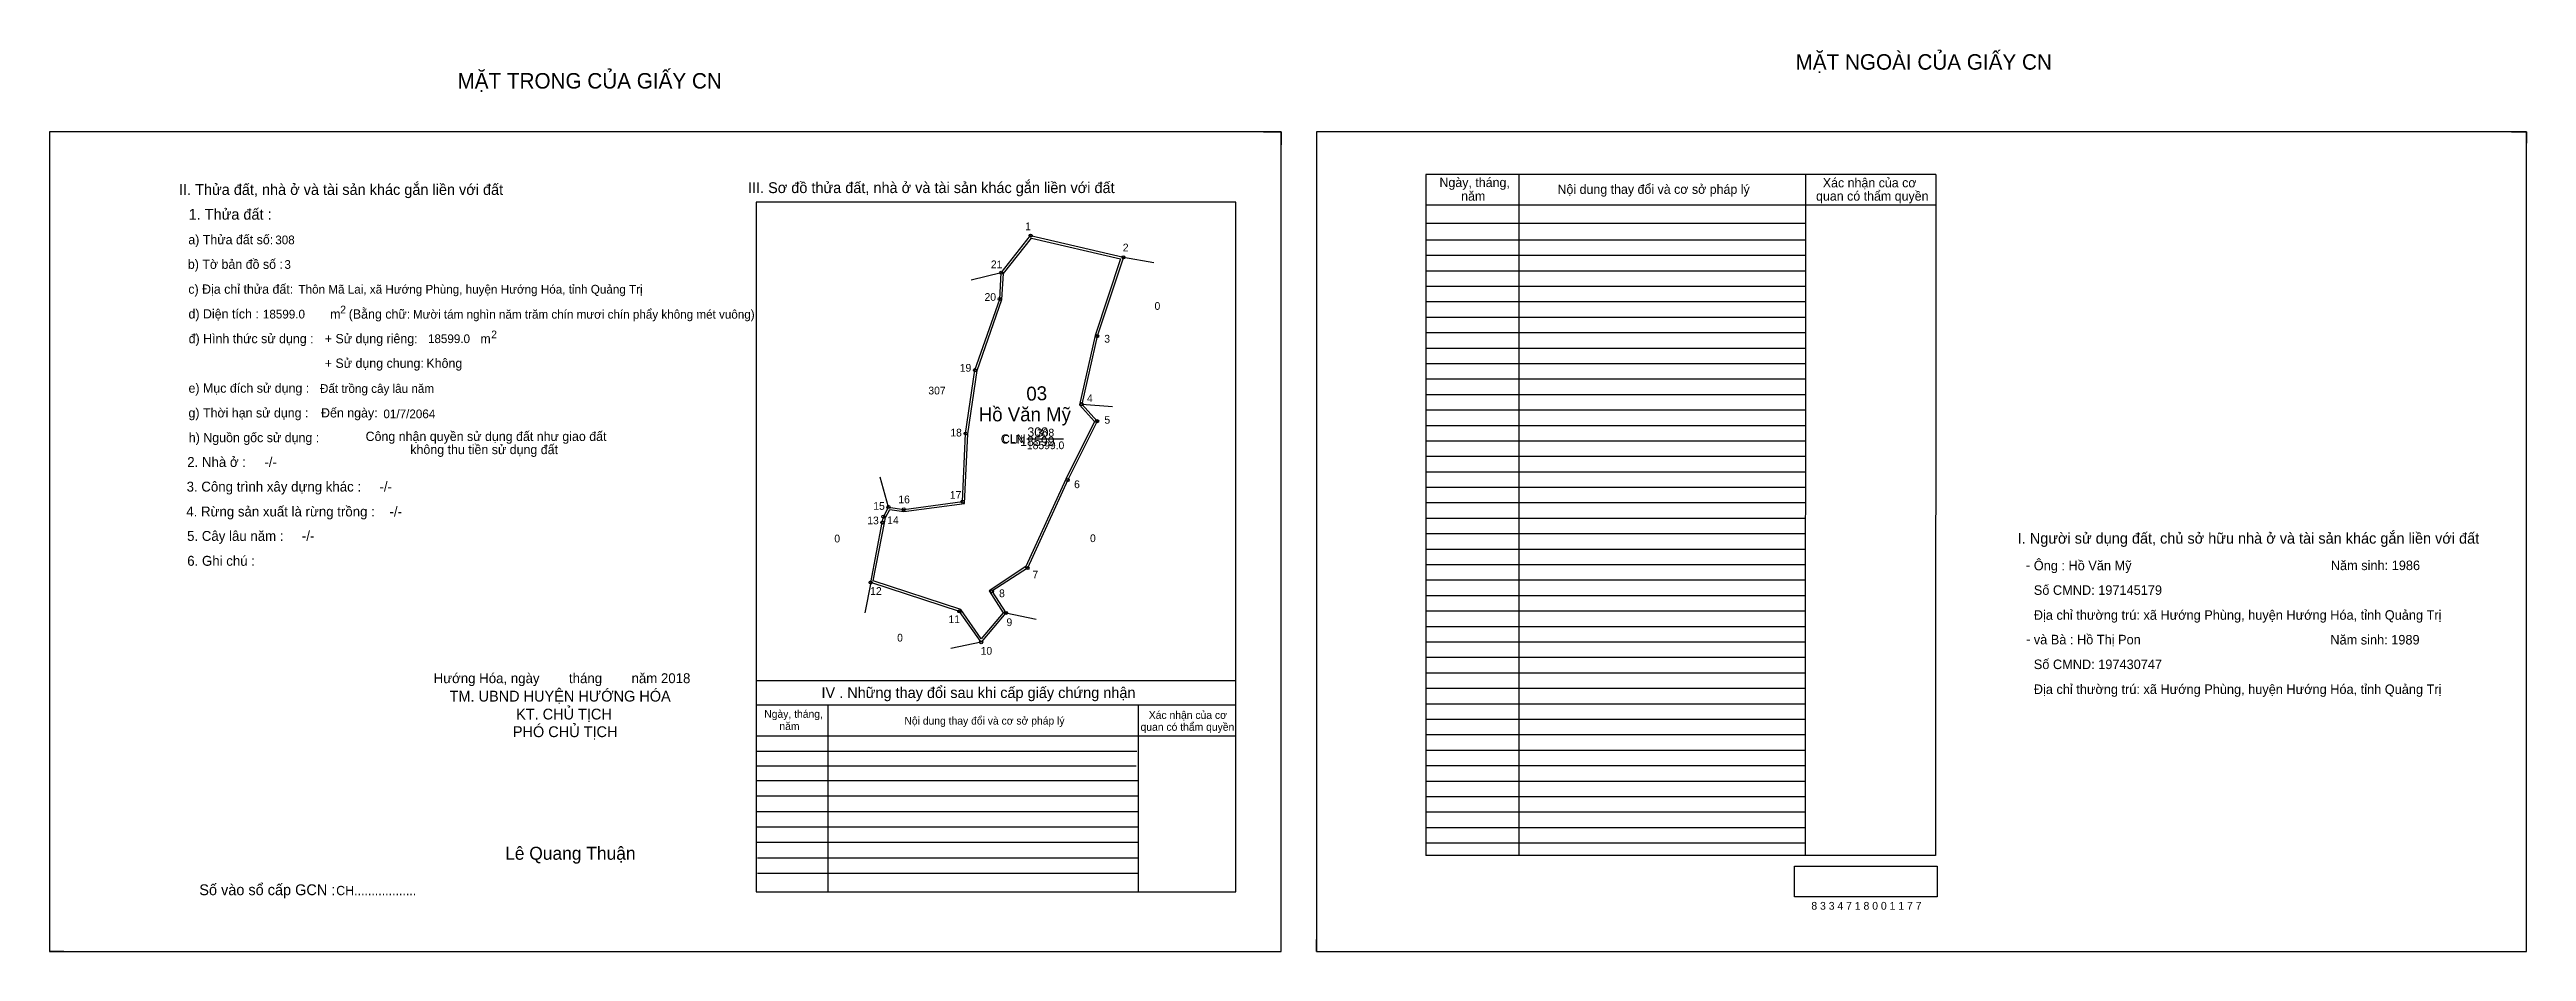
# Model space of a CAD drawing. Extents: x 533285 to 536796, y 1846314 to 1846985.
# Drawn here: x 535195 to 536796, y 1846402 to 1846985 of the extents above.
import ezdxf

# ---------------------------------------------------------------- set-up
doc = ezdxf.new("R2010")
doc.units = 0
for name, color, linetype in [('Default', 7, 'Continuous'), ('Level 10', 7, 'Continuous'), ('Level 11', 7, 'Continuous'), ('Level 13', 7, 'Continuous'), ('Level 17', 7, 'Continuous'), ('Level 27', 7, 'Continuous'), ('Level 3', 7, 'Continuous'), ('Level 36', 7, 'Continuous'), ('Level 4', 7, 'Continuous'), ('Level 5', 7, 'Continuous'), ('Level 55', 7, 'Continuous'), ('Level 6', 7, 'Continuous'), ('Level 7', 7, 'Continuous'), ('Level 8', 7, 'Continuous'), ('Level 9', 7, 'Continuous')]:
    doc.layers.add(name, color=color, linetype=linetype)

msp = doc.modelspace()

# ---------------------------------------------------------------- linework, layer by layer
at = {"layer": 'Level 10'}
for p, q in [((535979.6, 1846932.1), (535990.9, 1846932.1)), ((535990.9, 1846932.1), (535990.9, 1846923.7)), ((536786.4, 1846932.1), (536796, 1846932.1)), ((536796, 1846932.1), (536796, 1846924.7)), ((535194.8, 1846409.9), (535194.8, 1846402.1)), ((536013.7, 1846402.1), (536013.7, 1846409.9)), ((535204, 1846402.1), (535194.8, 1846402.1)), ((536013.7, 1846402.1), (536020.8, 1846402.1))]:
    msp.add_line(p, q, dxfattribs=at)
for points in [[(535194.8, 1846402.1), (535990.9, 1846402.1), (535990.9, 1846932.1), (535194.8, 1846932.1)], [(536013.7, 1846402.1), (536796, 1846402.1), (536796, 1846932.1), (536013.7, 1846932.1)], [(535813, 1846621), (535797, 1846602), (535783, 1846622), (535725.6, 1846640.7), (535733.1, 1846679.5), (535733.8, 1846683.2), (535737.1, 1846689.5), (535747, 1846688), (535785, 1846693), (535787, 1846737), (535793, 1846778), (535809, 1846824), (535810, 1846841), (535829, 1846865), (535889, 1846851), (535872, 1846800), (535862, 1846756), (535872, 1846745), (535853, 1846707), (535827, 1846650), (535804, 1846635)], [(535811.3, 1846621.1), (535797.1, 1846604.3), (535783.9, 1846623.2), (535727.2, 1846641.7), (535734.5, 1846679.3), (535735.2, 1846682.7), (535737.9, 1846688), (535747, 1846686.6), (535786.3, 1846691.8), (535788.4, 1846736.9), (535794.4, 1846777.7), (535810.4, 1846823.7), (535811.4, 1846840.5), (535829.5, 1846863.4), (535887.2, 1846850), (535870.7, 1846800.4), (535860.5, 1846755.6), (535870.3, 1846744.8), (535851.7, 1846707.6), (535825.9, 1846651), (535802.1, 1846635.4)]]:
    msp.add_lwpolyline(points, close=True, dxfattribs=at)
at = {"layer": 'Level 11'}
for centre in [(535829, 1846865), (535810, 1846841), (535889, 1846851), (535809, 1846824), (535872, 1846800), (535793, 1846778), (535862, 1846756), (535872, 1846745), (535787, 1846737), (535853, 1846707), (535733.1, 1846679.5), (535733.8, 1846683.2), (535737.1, 1846689.5), (535747, 1846688), (535785, 1846693), (535827, 1846650), (535725.6, 1846640.7), (535804, 1846635), (535783, 1846622), (535813, 1846621), (535813, 1846621), (535797, 1846602)]:
    msp.add_circle(centre, 1, dxfattribs=at)
at = {"layer": 'Level 13'}
msp.add_line((535827.3, 1846733.5), (535840, 1846733.5), dxfattribs=at)
at = {"layer": 'Level 27'}
for p, q in [((535810, 1846841), (535790.6, 1846836.1)), ((535889, 1846851), (535908.7, 1846847.7)), ((535862, 1846756), (535881.9, 1846754.4)), ((535737.1, 1846689.5), (535731.8, 1846708.8)), ((535725.6, 1846640.7), (535721.8, 1846621.1)), ((535813, 1846621), (535832.6, 1846617)), ((535797, 1846602), (535777.4, 1846598.1))]:
    msp.add_line(p, q, dxfattribs=at)
at = {"layer": 'Level 6'}
msp.add_lwpolyline([(536322.7, 1846457.2), (536415.1, 1846457.2), (536415.1, 1846437.4), (536322.7, 1846437.4)], close=True, dxfattribs=at)
at = {"layer": 'Level 7'}
for p, q in [((536329.7, 1846862.1), (536084.5, 1846862.1)), ((536329.7, 1846852.1), (536084.5, 1846852.1)), ((536329.7, 1846842.1), (536084.5, 1846842.1)), ((536329.7, 1846832.1), (536084.5, 1846832.1)), ((536329.7, 1846822.1), (536084.5, 1846822.1)), ((536329.7, 1846812.1), (536084.5, 1846812.1)), ((536329.7, 1846802.1), (536084.5, 1846802.1)), ((536329.7, 1846792.1), (536084.5, 1846792.1)), ((536329.7, 1846782.1), (536084.5, 1846782.1)), ((536329.7, 1846772.1), (536084.5, 1846772.1)), ((536329.7, 1846762.1), (536084.5, 1846762.1)), ((536329.7, 1846752.1), (536084.5, 1846752.1)), ((536329.7, 1846742.1), (536084.5, 1846742.1)), ((536329.7, 1846732.1), (536084.5, 1846732.1)), ((536329.7, 1846722.1), (536084.5, 1846722.1)), ((536329.7, 1846712.1), (536084.5, 1846712.1)), ((536329.7, 1846702.1), (536084.5, 1846702.1)), ((536329.7, 1846692.1), (536084.5, 1846692.1)), ((536329.7, 1846682.1), (536084.5, 1846682.1)), ((536329.7, 1846672.1), (536084.5, 1846672.1)), ((536329.7, 1846662.1), (536084.5, 1846662.1)), ((536329.7, 1846652.1), (536084.5, 1846652.1)), ((536329.7, 1846642.1), (536084.5, 1846642.1)), ((536329.7, 1846632.1), (536084.5, 1846632.1)), ((536329.7, 1846622.1), (536084.5, 1846622.1)), ((536329.7, 1846612.1), (536084.5, 1846612.1)), ((536329.7, 1846602.1), (536084.5, 1846602.1)), ((536329.7, 1846592.1), (536084.5, 1846592.1)), ((536329.7, 1846582.1), (536084.5, 1846582.1)), ((536329.7, 1846572.1), (536084.5, 1846572.1)), ((536329.7, 1846562.1), (536084.5, 1846562.1)), ((536329.7, 1846552.1), (536084.5, 1846552.1)), ((536329.7, 1846542.1), (536084.5, 1846542.1)), ((535897.7, 1846531.4), (535651.6, 1846531.4)), ((535897.3, 1846521.9), (535651.6, 1846521.9)), ((536329.7, 1846532.1), (536084.5, 1846532.1)), ((536329.7, 1846522.1), (536084.5, 1846522.1)), ((535898.5, 1846512.5), (535651.6, 1846512.5)), ((536329.7, 1846512.1), (536084.5, 1846512.1)), ((535898.5, 1846502.5), (535651.6, 1846502.5)), ((535898.5, 1846492.5), (535651.6, 1846492.5)), ((536329.7, 1846502.1), (536084.5, 1846502.1)), ((536329.7, 1846492.1), (536084.5, 1846492.1)), ((535898.5, 1846482.5), (535651.6, 1846482.5)), ((535898.5, 1846472.5), (535651.6, 1846472.5)), ((536329.7, 1846482.1), (536084.5, 1846482.1)), ((536329.7, 1846472.1), (536084.5, 1846472.1)), ((535898.5, 1846462.5), (535652.4, 1846462.5)), ((535898.5, 1846452.5), (535652.4, 1846452.5))]:
    msp.add_line(p, q, dxfattribs=at)
at = {"layer": 'Level 8'}
for p, q in [((536414.1, 1846904.6), (536084.5, 1846904.6)), ((536084.5, 1846904.6), (536084.5, 1846464.1)), ((536144.5, 1846904.6), (536144.5, 1846464.1)), ((536329.9, 1846904.4), (536329.7, 1846464.1)), ((536414.1, 1846904.6), (536414, 1846464.1)), ((535961.6, 1846886.7), (535651.6, 1846886.7)), ((535651.6, 1846886.7), (535651.6, 1846440.7)), ((535961.6, 1846440.7), (535961.6, 1846886.7)), ((536414.1, 1846884.6), (536084.5, 1846884.6)), ((536329.7, 1846872.8), (536084.5, 1846872.8)), ((535961.6, 1846577.1), (535651.6, 1846577.1)), ((535961.6, 1846561.4), (535651.6, 1846561.4)), ((535697.9, 1846561.4), (535697.9, 1846440.7)), ((535898.5, 1846561.4), (535898.5, 1846440.7)), ((535961.6, 1846541.4), (535651.6, 1846541.4)), ((536414, 1846464.1), (536084.5, 1846464.1)), ((535651.6, 1846440.7), (535961.6, 1846440.7))]:
    msp.add_line(p, q, dxfattribs=at)
at = {"layer": 'Level 9'}
msp.add_line((535826.6, 1846733.5), (535850.3, 1846733.5), dxfattribs=at)

# ---------------------------------------------------------------- texts
at = {"layer": 'Default'}
for s, p in [('e) Mục đích sử dụng :', (535284.6, 1846763.4)), ('g) Thời hạn sử dụng :', (535284.6, 1846747.4)), ('Đến ngày:', (535370.3, 1846747.4)), ('h) Nguồn gốc sử dụng :', (535284.8, 1846731.4)), ('Công nhận quyền sử dụng đất như giao đất', (535399.1, 1846732.2)), ('không thu tiền sử dụng đất', (535428, 1846723.7))]:
    msp.add_text(s, height=6, dxfattribs=at).set_placement(p)
at = {"layer": 'Level 13'}
for s, p in [('CLN', (535810.7, 1846731)), ('18599.0', (535826.6, 1846726.9)), ('308', (535833.1, 1846735.1))]:
    msp.add_text(s, height=5, dxfattribs=at).set_placement(p)
at = {"layer": 'Level 17'}
msp.add_text('Hồ Văn Mỹ', height=9, dxfattribs=at).set_placement((535795.5, 1846744.9))
at = {"layer": 'Level 3'}
msp.add_text('CLN', height=6, dxfattribs=at).set_placement((535809.7, 1846730.5))
at = {"layer": 'Level 36'}
for s, p in [('0', (535909.1, 1846817)), ('307', (535762.9, 1846762.3)), ('0', (535702.1, 1846666.6)), ('0', (535867.4, 1846666.8)), ('0', (535742.7, 1846602.5))]:
    msp.add_text(s, height=5, dxfattribs=at).set_placement(p)
at = {"layer": 'Level 4'}
msp.add_text('308', height=6, dxfattribs=at).set_placement((535826.9, 1846735))
at = {"layer": 'Level 5'}
msp.add_text('18599', height=6, dxfattribs=at).set_placement((535822.2, 1846729))
at = {"layer": 'Level 55'}
for s, height, p in [('1', 0.8, (535828.8, 1846865)), ('21', 0.8, (535809.5, 1846841)), ('307', 0.22, (535809.8, 1846840.8)), ('2', 0.8, (535888.7, 1846851)), ('0', 0.22, (535888.9, 1846850.8)), ('0', 0.22, (535888.9, 1846850.8)), ('20', 0.8, (535808.4, 1846824)), ('307', 0.22, (535808.8, 1846823.8)), ('3', 0.8, (535871.8, 1846800)), ('0', 0.22, (535871.9, 1846799.8)), ('0', 0.22, (535871.9, 1846799.8)), ('19', 0.8, (535792.4, 1846778)), ('307', 0.22, (535792.8, 1846777.8)), ('4', 0.8, (535861.7, 1846756)), ('0', 0.22, (535861.9, 1846755.8)), ('0', 0.22, (535861.9, 1846755.8)), ('0', 0.22, (535861.9, 1846755.8)), ('0', 0.22, (535861.9, 1846755.8)), ('5', 0.8, (535871.7, 1846745)), ('0', 0.22, (535871.9, 1846744.8)), ('0', 0.22, (535871.9, 1846744.8)), ('18', 0.8, (535786.4, 1846737)), ('307', 0.22, (535786.8, 1846736.8)), ('6', 0.8, (535852.7, 1846707)), ('0', 0.22, (535852.9, 1846706.8)), ('0', 0.22, (535852.9, 1846706.8)), ('13', 0.8, (535732.6, 1846679.5)), ('14', 0.8, (535733.3, 1846683.2)), ('0', 0.22, (535733.8, 1846682.9)), ('15', 0.8, (535736.6, 1846689.5)), ('307', 0.22, (535736.9, 1846689.3)), ('0', 0.22, (535737, 1846689.3)), ('16', 0.8, (535746.4, 1846688)), ('307', 0.22, (535746.8, 1846687.8)), ('17', 0.8, (535784.4, 1846693)), ('307', 0.22, (535784.8, 1846692.8)), ('0', 0.22, (535733, 1846679.3)), ('7', 0.8, (535826.7, 1846650)), ('0', 0.22, (535826.9, 1846649.8)), ('0', 0.22, (535826.9, 1846649.8)), ('12', 0.8, (535725.1, 1846640.7)), ('0', 0.22, (535725.5, 1846640.5)), ('0', 0.22, (535725.5, 1846640.5)), ('8', 0.8, (535803.7, 1846635)), ('0', 0.22, (535803.9, 1846634.8)), ('0', 0.22, (535803.9, 1846634.8)), ('11', 0.8, (535782.5, 1846622)), ('0', 0.22, (535782.9, 1846621.8)), ('9', 0.8, (535812.7, 1846621)), ('0', 0.22, (535812.9, 1846620.8)), ('0', 0.22, (535812.9, 1846620.8)), ('10', 0.8, (535796.4, 1846602)), ('0', 0.22, (535796.9, 1846601.8))]:
    msp.add_text(s, height=height, dxfattribs=at).set_placement(p)
at = {"layer": 'Level 6'}
for s, height, p in [('308', 5.63, (535340.7, 1846859.4)), ('3', 5.63, (535346.6, 1846843.5)), ('Thôn Mã Lai, xã Hướng Phùng, huyện Hướng Hóa, tỉnh Quảng Trị', 5.64, (535355.7, 1846827.5)), ('18599.0', 5.63, (535332.7, 1846811.4)), ('Mười tám nghìn năm trăm chín mươi chín phẩy không mét vuông)', 5.632, (535429.7, 1846811.3)), ('18599.0', 5.63, (535439.4, 1846795.5)), ('Đất trồng cây lâu năm', 5.64, (535369.6, 1846763.3)), ('01/7/2064', 5.64, (535410.6, 1846746.9)), ('Ông : Hồ Văn Mỹ', 6.16, (536477.5, 1846648.6)), ('Năm sinh: 1986', 6.16, (536669.5, 1846648.7)), ('Số CMND: 197145179', 6.16, (536477.5, 1846632.7)), ('Địa chỉ thường trú: xã Hướng Phùng, huyện Hướng Hóa, tỉnh Quảng Trị', 6.16, (536477.5, 1846616.6)), ('và Bà : Hồ Thị Pon', 6.16, (536477.5, 1846600.7)), ('Năm sinh: 1989', 6.16, (536669.2, 1846600.6)), ('Số CMND: 197430747', 6.16, (536477.5, 1846584.7)), ('Địa chỉ thường trú: xã Hướng Phùng, huyện Hướng Hóa, tỉnh Quảng Trị', 6.16, (536477.5, 1846568.6)), ('8 3 3 4 7 1 8 0 0 1 1 7 7', 5.04, (536333.7, 1846429.1))]:
    msp.add_text(s, height=height, dxfattribs=at).set_placement(p)
at = {"layer": 'Level 7'}
for s, height, p in [('MẶT NGOÀI CỦA GIẤY CN', 10, (536323.5, 1846972.3)), ('MẶT TRONG CỦA GIẤY CN', 10, (535458.5, 1846960.1)), ('II. Thửa đất, nhà ở và tài sản khác gắn liền với đất', 7, (535278.5, 1846891.3)), ('III. Sơ đồ thửa đất, nhà ở và tài sản khác gắn liền với đất', 7, (535646.3, 1846892.5)), ('Ngày, tháng,', 6, (536093.3, 1846896.4)), ('năm', 6, (536107.3, 1846887.6)), ('Nội dung thay đổi và cơ sở pháp lý', 6, (536169.6, 1846892)), (' quan có thẩm quyền', 6, (536334.5, 1846887.6)), ('Xác nhận của cơ', 6, (536341.1, 1846896.2)), ('1. Thửa đất :', 7, (535284.7, 1846875.3)), ('a) Thửa đất số:', 6, (535284.5, 1846859.4)), ('b) Tờ bản đồ số :', 6, (535284.2, 1846843.5)), ('c) Địa chỉ thửa đất:', 6, (535284.5, 1846827.4)), ('d) Diện tích :', 6, (535284.6, 1846811.4)), ('m', 6, (535376.2, 1846811.3)), ('2', 5, (535382.7, 1846814.7)), ('(Bằng chữ:', 6, (535388.2, 1846811.3)), ('đ) Hình thức sử dụng :', 6, (535284.7, 1846795.4)), ('+ Sử dụng riêng:', 6, (535372.7, 1846795.4)), ('m', 6, (535473.3, 1846795.3)), ('2', 5, (535480.3, 1846798.6)), ('+ Sử dụng chung:', 6, (535372.7, 1846779.5)), ('Không', 6, (535438.4, 1846779.5)), ('2. Nhà ở :     -/-', 6.4, (535283.8, 1846715.4)), ('3. Công trình xây dựng khác :     -/-', 6.4, (535283.4, 1846699.5)), ('4. Rừng sản xuất là rừng trồng :    -/-', 6.4, (535283.2, 1846683.4)), ('5. Cây lâu năm :     -/-', 6.4, (535283.7, 1846667.6)), ('I. Người sử dụng đất, chủ sở hữu nhà ở và tài sản khác gắn liền với đất', 7, (536467.1, 1846665.8)), ('6. Ghi chú :', 6.4, (535283.8, 1846651.5)), ('-', 6.4, (536472.4, 1846648.8)), ('-', 6.4, (536472.5, 1846600.9)), ('Hướng Hóa, ngày        tháng        năm 2018', 6.4, (535443.1, 1846575.6)), ('TM. UBND HUYỆN HƯỚNG HÓA', 7, (535453.4, 1846563.7)), ('IV . Những thay đổi sau khi cấp giấy chứng nhận', 7, (535693.8, 1846566)), ('KT. CHỦ TỊCH', 7, (535496.4, 1846552.1)), ('Ngày, tháng,', 5, (535656.8, 1846553.2)), ('Nội dung thay đổi và cơ sở pháp lý', 5, (535747.4, 1846548.8)), ('Xác nhận của cơ', 5, (535905.4, 1846552.5)), ('PHÓ CHỦ TỊCH', 7, (535494.3, 1846540.7)), ('năm', 5, (535666.6, 1846545.3)), (' quan có thẩm quyền', 5, (535898.2, 1846544.8)), ('Lê Quang Thuận', 8.4, (535489.3, 1846461.4)), ('Số vào sổ cấp GCN :', 7, (535291.6, 1846438.5)), ('CH..................', 6, (535380.1, 1846438.5))]:
    msp.add_text(s, height=height, dxfattribs=at).set_placement(p)
msp.add_text('03', height=9, rotation=2, dxfattribs=at).set_placement((535826.4, 1846758.2))
at = {"layer": 'Level 9'}
for s, p in [('1', (535825.5, 1846868.5)), ('2', (535888.6, 1846854.8)), ('21', (535803.3, 1846843.9)), ('20', (535799.2, 1846822.8)), ('3', (535876.6, 1846795.8)), ('19', (535783.2, 1846777)), ('4', (535865.4, 1846757.3)), ('5', (535876.7, 1846743.4)), ('18', (535777.1, 1846735.1)), ('16', (535743.5, 1846691.9)), ('17', (535776.8, 1846694.8)), ('6', (535857.1, 1846701.7)), ('13', (535723.4, 1846678.3)), ('15', (535727.3, 1846687.7)), ('14', (535736.3, 1846678.5)), ('7', (535830.2, 1846643.3)), ('12', (535725.3, 1846632.7)), ('8', (535808.6, 1846631.2)), ('11', (535775.9, 1846614.4)), ('9', (535813.4, 1846612.5)), ('10', (535796.7, 1846594))]:
    msp.add_text(s, height=5, dxfattribs=at).set_placement(p)

doc.saveas('drawing.dxf')
